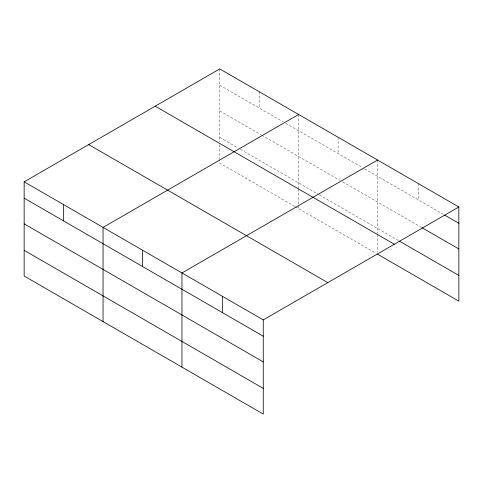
<?xml version="1.0" encoding="UTF-8"?>
<svg xmlns="http://www.w3.org/2000/svg" width="483" height="483" viewBox="0 0 483 483"><rect width="100%" height="100%" fill="white"/><g stroke="black" fill="none" stroke-linecap="round" stroke-linejoin="round"><path stroke-width="0.36" stroke-dasharray="2.42 1.81" d="M219.741 85.225L283.129 121.819M285.713 123.316L362.033 167.378M364.617 168.869L443.364 214.331M219.741 110.927L261.134 134.823M261.78 135.198L340.044 180.376M342.628 181.874L421.43 227.366M219.741 137.401L237.853 147.858M240.437 149.35L318.695 194.534M319.348 194.909L398.203 240.437M294.769 206.416L219.741 163.103L219.741 159.432M295.415 206.79L376.263 253.466M418.2 183.504L418.2 199.805M377.555 160.036L377.555 233.651M377.555 234.388L377.555 252.011M338.1 137.257L338.1 153.558M298.651 114.483L298.651 188.098M298.651 188.835L298.651 204.985M298.651 205.722L298.651 208.656M259.196 91.704L259.196 108.005M219.741 68.924L219.741 141.809M219.741 144.743L219.741 158.696"/><path stroke-width="0.72" d="M263.259 361.9L263.259 319.897L24.15 181.85L24.15 276.028L263.259 414.076L263.259 361.9L24.15 223.852M24.15 181.85L219.741 68.924L458.85 206.972L458.85 301.151L377.555 254.215M298.651 114.483L103.054 227.408L103.054 321.581M377.555 160.036L181.958 272.961L181.958 367.14M263.259 319.897L458.85 206.972M444.656 215.08L458.85 223.273M422.076 227.741L458.85 248.974M399.489 241.18L458.85 275.449M155.2 106.194L394.303 244.235M88.697 144.586L327.8 282.633M24.15 198.151L263.259 336.198M24.15 250.327L263.259 388.374M222.609 296.429L222.609 312.73M142.509 250.182L142.509 266.483M63.605 204.629L63.605 220.93"/></g></svg>
